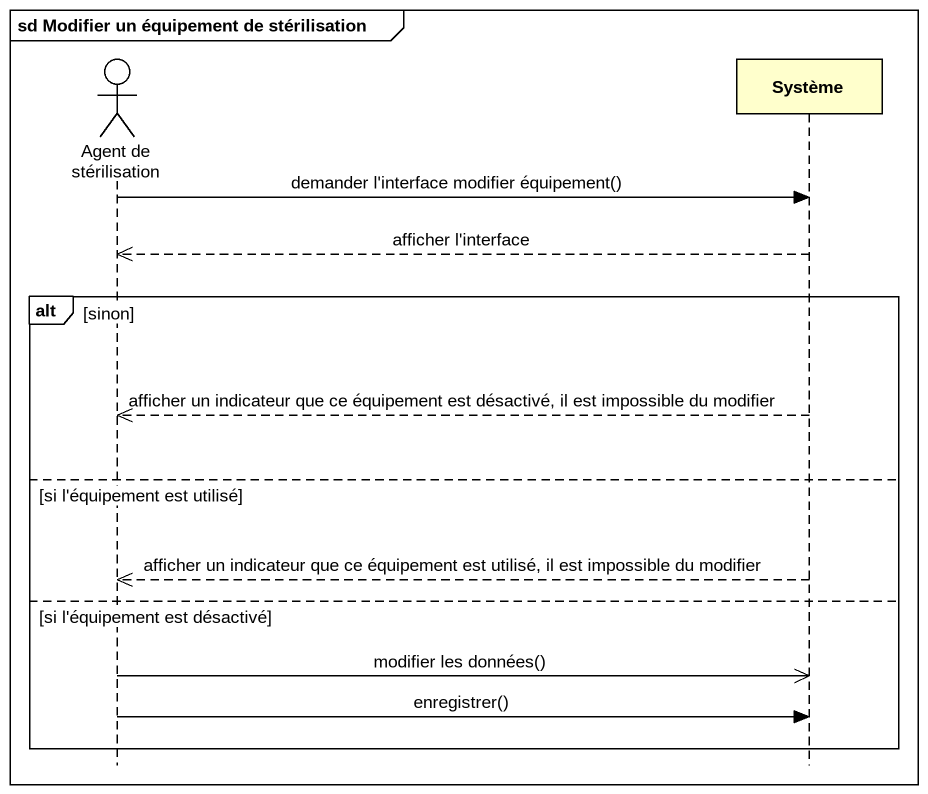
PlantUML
@startuml
mainframe sd Modifier un équipement de stérilisation
hide footbox
actor "Agent de stérilisation" as Agent_de_stérilisation
participant Système

Agent_de_stérilisation -> Système : demander l'interface modifier équipement()
Système -->> Agent_de_stérilisation : afficher l'interface
alt sinon
  Système -->> Agent_de_stérilisation : afficher un indicateur que ce équipement est désactivé, il est impossible du modifier
else si l'équipement est utilisé
  Système -->> Agent_de_stérilisation : afficher un indicateur que ce équipement est utilisé, il est impossible du modifier
else si l'équipement est désactivé
  Agent_de_stérilisation ->> Système : modifier les données()
  Agent_de_stérilisation -> Système : enregistrer()
end
@enduml
